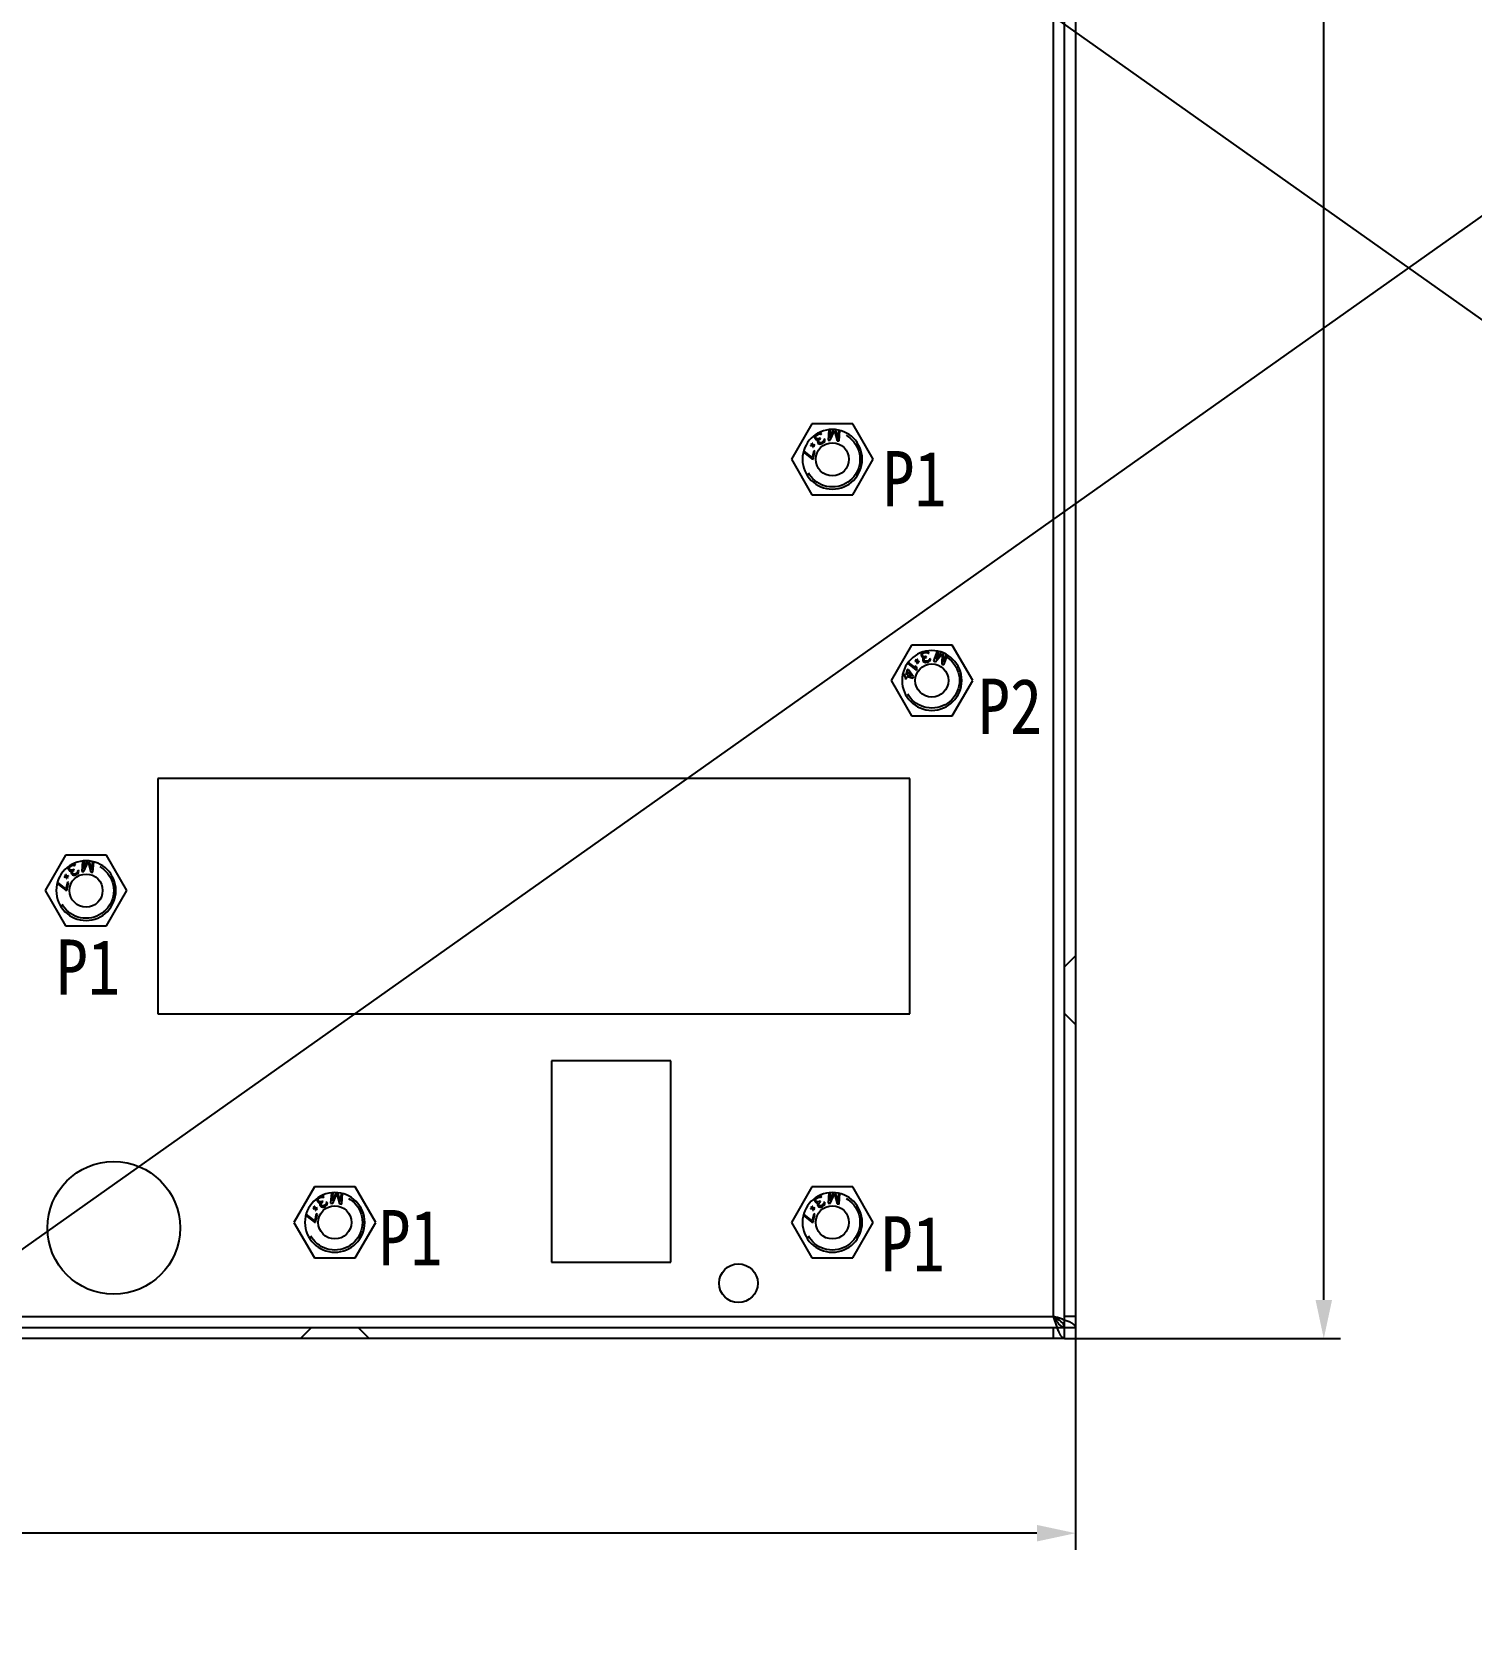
# Model space of a CAD drawing. Header units: millimetres. Extents: x 1262 to 3787, y 0 to 841.
# Drawn here: x 1732.2 to 1862.4, y 296.2 to 441.8 of the extents above; entities that cross this region are included whole.
import ezdxf

# ---------------------------------------------------------------- set-up
doc = ezdxf.new("R2010")
doc.units = ezdxf.units.MM
doc.header["$LTSCALE"] = 65.395
doc.header["$PDMODE"] = 3
doc.header["$PDSIZE"] = 8
doc.linetypes.add('HIDDEN', pattern=[0.2, 0.1, -0.1])
doc.layers.get('0').update_dxf_attribs({"linetype": 'CONTINUOUS'})
doc.layers.get('Defpoints').update_dxf_attribs({"linetype": 'CONTINUOUS'})
doc.layers.add('02___PRT_ALL_AXES', color=7, linetype='CONTINUOUS')
doc.layers.add('DEFAULT_2', color=8, linetype='HIDDEN')
doc.styles.get("Standard").update_dxf_attribs({"font": 'txt', "width": 0.85})
doc.dimstyles.new('DIMSTYLE_1', dxfattribs={"dimtxt": 5, "dimasz": 3.5, "dimexe": 1.5, "dimexo": 1, "dimgap": 1.25, "dimtad": 1, "dimdsep": 46, "dimtxsty": 'Standard', "dimblk": '_FILLED', "dimblk1": '_FILLED', "dimblk2": '_FILLED', "dimcen": 0.09, "dimadec": 0, "dimazin": 0, "dimtp": 0.01, "dimtm": 0.01, "dimtfac": 1, "dimtofl": 0, "dimtmove": 0, "dimatfit": 3, "dimldrblk": '_FILLED', "dimfxl": 1, "dimtolj": 1, "dimarcsym": 0})

# ---------------------------------------------------------------- blocks, each defined once
blk = doc.blocks.new('_FILLED')
at = {"color": 0, "linetype": 'ByBlock'}
blk.add_solid([(0, 0), (-1, 0.214), (-1, -0.214)], dxfattribs=at)
blk = doc.blocks.new('*D1')
at = {"color": 0, "linetype": 'Continuous', "lineweight": -2, "transparency": 16777216}
for p, q in [((1412.58, 324.7), (1412.58, 304.6)), ((1826.58, 324.7), (1826.58, 304.6)), ((1823.08, 306.1), (1416.08, 306.1))]:
    blk.add_line(p, q, dxfattribs=at)
at = {"layer": 'Defpoints', "color": 0, "linetype": 'Continuous', "transparency": 16777216}
for p in [(1412.58, 325.7), (1826.58, 325.7), (1412.58, 306.1)]:
    blk.add_point(p, dxfattribs=at)
at = {"color": 0, "linetype": 'Continuous', "lineweight": -2, "transparency": 16777216, "xscale": 3.5, "yscale": 3.5, "zscale": 3.5, "rotation": 180}
blk.add_blockref('_FILLED', (1412.58, 306.1), dxfattribs=at)
at = {"color": 0, "linetype": 'Continuous', "lineweight": -2, "transparency": 16777216, "xscale": 3.5, "yscale": 3.5, "zscale": 3.5}
blk.add_blockref('_FILLED', (1826.58, 306.1), dxfattribs=at)
at = {"color": 0, "linetype": 'Continuous', "transparency": 16777216, "insert": (1619.58, 312.35), "char_height": 5, "width": 17, "attachment_point": 2}
blk.add_mtext('\\A1;*414', dxfattribs=at)
blk = doc.blocks.new('*D2')
at = {"color": 0, "linetype": 'Continuous', "lineweight": -2, "transparency": 16777216}
for p, q in [((1826.58, 582), (1850.53, 582)), ((1849.03, 327.2), (1849.03, 578.5)), ((1825.58, 323.7), (1850.53, 323.7))]:
    blk.add_line(p, q, dxfattribs=at)
at = {"layer": 'Defpoints', "color": 0, "linetype": 'Continuous', "transparency": 16777216}
for p in [(1825.58, 582), (1849.03, 582), (1824.58, 323.7)]:
    blk.add_point(p, dxfattribs=at)
at = {"color": 0, "linetype": 'Continuous', "lineweight": -2, "transparency": 16777216, "xscale": 3.5, "yscale": 3.5, "zscale": 3.5}
for p, rotation in [((1849.03, 582), 90), ((1849.03, 323.7), 270)]:
    blk.add_blockref('_FILLED', p, dxfattribs=dict(at, rotation=rotation))
at = {"color": 0, "linetype": 'Continuous', "transparency": 16777216, "insert": (1842.78, 452.85), "char_height": 5, "width": 25.5, "attachment_point": 2, "rotation": 90}
blk.add_mtext('\\A1;*258.3', dxfattribs=at)

msp = doc.modelspace()

# ---------------------------------------------------------------- linework, layer by layer
for p, q in [((1262.236, 841), (2451.236, 0)), ((1262.236, 0), (2451.236, 841))]:
    msp.add_line(p, q)
at = {"color": 3, "linetype": 'Continuous'}
for p, q in [((1826.581, 581.004), (1826.581, 324.704)), ((1825.581, 323.704), (1413.581, 323.704))]:
    msp.add_line(p, q, dxfattribs=at)
at = {"color": 7, "linetype": 'Continuous'}
for p, q in [((1824.581, 325.704), (1824.581, 567.004)), ((1825.581, 323.704), (1825.581, 567.004)), ((1802.976, 405.265), (1802.974, 405.189)), ((1802.974, 405.189), (1802.989, 405.124)), ((1803.008, 405.334), (1802.976, 405.265)), ((1802.989, 405.124), (1803.033, 405.051)), ((1803.058, 405.413), (1803.008, 405.334)), ((1803.033, 405.051), (1803.094, 404.989)), ((1803.114, 405.47), (1803.058, 405.413)), ((1803.074, 405.225), (1803.088, 405.282)), ((1803.078, 405.177), (1803.074, 405.225)), ((1803.122, 405.104), (1803.078, 405.177)), ((1803.088, 405.282), (1803.112, 405.322)), ((1803.094, 404.989), (1803.163, 404.955)), ((1803.112, 405.322), (1803.191, 405.394)), ((1803.201, 405.053), (1803.122, 405.104)), ((1803.163, 404.955), (1803.274, 404.972)), ((1803.191, 405.394), (1803.298, 405.458)), ((1803.277, 405.049), (1803.201, 405.053)), ((1803.236, 404.875), (1803.233, 404.799)), ((1803.274, 404.972), (1803.236, 404.875)), ((1803.343, 405.585), (1803.267, 405.562)), ((1803.395, 405.095), (1803.277, 405.049)), ((1803.298, 405.458), (1803.398, 405.494)), ((1803.34, 404.863), (1803.354, 404.921)), ((1803.348, 404.769), (1803.34, 404.863)), ((1803.437, 405.592), (1803.343, 405.585)), ((1803.354, 404.921), (1803.439, 405.022)), ((1803.466, 405.138), (1803.395, 405.095)), ((1803.398, 405.494), (1803.445, 405.497)), ((1803.512, 405.587), (1803.437, 405.592)), ((1803.439, 405.022), (1803.51, 405.065)), ((1803.445, 405.497), (1803.502, 405.482)), ((1803.51, 405.065), (1803.466, 405.138)), ((1803.502, 405.482), (1803.542, 405.456)), ((1803.581, 405.554), (1803.512, 405.587)), ((1803.542, 405.456), (1803.631, 405.51)), ((1803.631, 405.51), (1803.581, 405.554)), ((1803.796, 404.914), (1803.764, 404.845)), ((1803.798, 404.99), (1803.796, 404.914)), ((1803.888, 405.044), (1803.798, 404.99)), ((1803.886, 404.844), (1803.914, 404.96)), ((1803.914, 404.96), (1803.888, 405.044)), ((1804.271, 405.886), (1804.203, 404.935)), ((1804.203, 404.935), (1804.39, 404.922)), ((1804.69, 405.901), (1804.343, 405.138)), ((1804.397, 405.897), (1804.343, 405.138)), ((1804.39, 404.922), (1804.766, 405.791)), ((1804.766, 405.791), (1805.014, 404.877)), ((1805.091, 405.085), (1804.857, 405.889)), ((1805.014, 404.877), (1805.201, 404.864)), ((1805.146, 405.844), (1805.091, 405.085)), ((1805.201, 404.864), (1805.269, 405.814)), ((1801.956, 403.835), (1802.736, 403.233)), ((1802.764, 403.355), (1801.987, 403.954)), ((1802.755, 404.487), (1802.608, 404.462)), ((1802.608, 404.462), (1802.613, 404.433)), ((1802.613, 404.433), (1802.789, 404.462)), ((1802.657, 404.606), (1802.633, 404.572)), ((1802.633, 404.572), (1802.755, 404.487)), ((1802.779, 404.521), (1802.657, 404.606)), ((1802.781, 404.672), (1802.751, 404.667)), ((1802.751, 404.667), (1802.779, 404.521)), ((1802.9, 403.965), (1802.764, 403.355)), ((1802.813, 404.496), (1802.781, 404.672)), ((1802.789, 404.462), (1802.822, 404.287)), ((1802.99, 404.525), (1802.813, 404.496)), ((1802.822, 404.287), (1802.852, 404.291)), ((1802.824, 404.438), (1802.946, 404.352)), ((1802.852, 404.291), (1802.824, 404.438)), ((1802.84, 403.21), (1803.004, 403.941)), ((1802.848, 404.472), (1802.995, 404.496)), ((1802.97, 404.386), (1802.848, 404.472)), ((1803.004, 403.941), (1802.9, 403.965)), ((1802.946, 404.352), (1802.97, 404.386)), ((1802.995, 404.496), (1802.99, 404.525)), ((1803.233, 404.799), (1803.259, 404.715)), ((1803.259, 404.715), (1803.281, 404.679)), ((1803.281, 404.679), (1803.342, 404.616)), ((1803.342, 404.616), (1803.458, 404.586)), ((1803.37, 404.732), (1803.348, 404.769)), ((1803.439, 404.699), (1803.37, 404.732)), ((1803.514, 404.695), (1803.439, 404.699)), ((1803.458, 404.586), (1803.551, 404.593)), ((1803.614, 404.73), (1803.514, 404.695)), ((1803.551, 404.593), (1803.687, 404.65)), ((1803.686, 404.773), (1803.614, 404.73)), ((1803.764, 404.845), (1803.686, 404.773)), ((1803.687, 404.65), (1803.723, 404.671)), ((1803.723, 404.671), (1803.837, 404.765)), ((1803.837, 404.765), (1803.886, 404.844)), ((1802.736, 403.233), (1802.84, 403.21)), ((1811.376, 384.762), (1812.163, 384.15)), ((1812.105, 384.353), (1811.451, 384.863)), ((1812.057, 384.98), (1812.054, 384.951)), ((1812.054, 384.951), (1812.231, 384.928)), ((1812.205, 384.961), (1812.057, 384.98)), ((1812.199, 384.438), (1812.065, 384.543)), ((1812.065, 384.543), (1812.105, 384.353)), ((1812.146, 385.104), (1812.113, 385.078)), ((1812.113, 385.078), (1812.205, 384.961)), ((1812.238, 384.987), (1812.146, 385.104)), ((1812.231, 384.928), (1812.212, 384.75)), ((1812.212, 384.75), (1812.241, 384.746)), ((1812.254, 385.135), (1812.238, 384.987)), ((1812.241, 384.746), (1812.258, 384.894)), ((1812.284, 385.131), (1812.254, 385.135)), ((1812.258, 384.894), (1812.349, 384.777)), ((1812.264, 384.953), (1812.284, 385.131)), ((1812.441, 384.93), (1812.264, 384.953)), ((1812.29, 384.92), (1812.438, 384.9)), ((1812.382, 384.803), (1812.29, 384.92)), ((1812.349, 384.777), (1812.382, 384.803)), ((1812.438, 384.9), (1812.441, 384.93)), ((1812.618, 385.57), (1812.614, 385.503)), ((1812.614, 385.503), (1812.635, 385.42)), ((1812.643, 385.642), (1812.618, 385.57)), ((1812.635, 385.42), (1812.676, 385.343)), ((1812.693, 385.698), (1812.643, 385.642)), ((1812.676, 385.343), (1812.732, 385.291)), ((1812.764, 385.76), (1812.693, 385.698)), ((1812.715, 385.528), (1812.724, 385.575)), ((1812.736, 385.446), (1812.715, 385.528)), ((1812.724, 385.575), (1812.754, 385.626)), ((1812.732, 385.291), (1812.843, 385.275)), ((1812.797, 385.373), (1812.736, 385.446)), ((1812.778, 385.193), (1812.753, 385.121)), ((1812.753, 385.121), (1812.754, 385.033)), ((1812.754, 385.626), (1812.79, 385.657)), ((1812.754, 385.033), (1812.764, 384.992)), ((1812.834, 385.798), (1812.764, 385.76)), ((1812.764, 384.992), (1812.805, 384.915)), ((1812.843, 385.275), (1812.778, 385.193)), ((1812.79, 385.657), (1812.885, 385.703)), ((1812.868, 385.347), (1812.797, 385.373)), ((1812.805, 384.915), (1812.907, 384.853)), ((1812.855, 385.059), (1812.874, 385.152)), ((1812.865, 385.018), (1812.855, 385.059)), ((1812.921, 384.966), (1812.865, 385.018)), ((1812.994, 385.357), (1812.868, 385.347)), ((1812.874, 385.152), (1812.904, 385.203)), ((1812.885, 385.703), (1813.007, 385.734)), ((1812.904, 385.203), (1813.015, 385.275)), ((1812.907, 384.853), (1812.998, 384.832)), ((1812.992, 384.94), (1812.921, 384.966)), ((1813.098, 384.945), (1812.992, 384.94)), ((1813.075, 385.378), (1812.994, 385.357)), ((1812.998, 384.832), (1813.145, 384.847)), ((1813.087, 385.842), (1813.007, 385.842)), ((1813.007, 385.734), (1813.113, 385.738)), ((1813.015, 385.275), (1813.096, 385.295)), ((1813.096, 385.295), (1813.075, 385.378)), ((1813.178, 385.821), (1813.087, 385.842)), ((1813.179, 384.965), (1813.098, 384.945)), ((1813.113, 385.738), (1813.158, 385.728)), ((1813.145, 384.847), (1813.185, 384.857)), ((1813.158, 385.728), (1813.209, 385.697)), ((1813.249, 385.795), (1813.178, 385.821)), ((1813.275, 385.011), (1813.179, 384.965)), ((1813.185, 384.857), (1813.321, 384.913)), ((1813.209, 385.697), (1813.24, 385.661)), ((1813.24, 385.661), (1813.341, 385.686)), ((1813.305, 385.743), (1813.249, 385.795)), ((1813.325, 385.068), (1813.275, 385.011)), ((1813.341, 385.686), (1813.305, 385.743)), ((1813.321, 384.913), (1813.392, 384.975)), ((1813.35, 385.14), (1813.325, 385.068)), ((1813.451, 385.165), (1813.35, 385.14)), ((1813.392, 384.975), (1813.451, 385.078)), ((1813.451, 385.078), (1813.451, 385.165)), ((1814.062, 385.86), (1813.721, 384.97)), ((1813.721, 384.97), (1813.897, 384.903)), ((1813.897, 384.903), (1814.508, 385.626)), ((1814.186, 385.835), (1813.914, 385.124)), ((1814.467, 385.754), (1813.914, 385.124)), ((1814.508, 385.626), (1814.48, 384.68)), ((1814.48, 384.68), (1814.655, 384.613)), ((1814.615, 384.856), (1814.624, 385.694)), ((1814.887, 385.567), (1814.615, 384.856)), ((1814.655, 384.613), (1814.996, 385.503)), ((1810.919, 383.655), (1811.2, 383.584)), ((1811.23, 383.706), (1810.943, 383.778)), ((1811.2, 383.584), (1811.149, 383.382)), ((1811.149, 383.382), (1811.273, 383.351)), ((1811.352, 384.191), (1811.23, 383.706)), ((1811.273, 383.351), (1811.324, 383.553)), ((1811.324, 383.553), (1811.881, 383.414)), ((1811.475, 384.16), (1811.352, 384.191)), ((1811.354, 383.675), (1811.44, 384.018)), ((1811.746, 383.577), (1811.354, 383.675)), ((1811.44, 384.018), (1811.746, 383.577)), ((1811.911, 383.535), (1811.475, 384.16)), ((1811.881, 383.414), (1811.911, 383.535)), ((1812.163, 384.15), (1812.24, 384.248)), ((1812.24, 384.248), (1812.199, 384.438)), ((1811.581, 374.354), (1743.581, 374.354)), ((1743.581, 374.354), (1743.581, 353.054)), ((1811.581, 353.054), (1811.581, 374.354)), ((1735.157, 365.606), (1735.133, 365.572)), ((1735.133, 365.572), (1735.255, 365.487)), ((1735.279, 365.521), (1735.157, 365.606)), ((1735.281, 365.672), (1735.251, 365.667)), ((1735.251, 365.667), (1735.279, 365.521)), ((1735.313, 365.496), (1735.281, 365.672)), ((1735.476, 366.265), (1735.474, 366.189)), ((1735.474, 366.189), (1735.489, 366.124)), ((1735.508, 366.334), (1735.476, 366.265)), ((1735.489, 366.124), (1735.533, 366.051)), ((1735.558, 366.413), (1735.508, 366.334)), ((1735.533, 366.051), (1735.594, 365.989)), ((1735.614, 366.47), (1735.558, 366.413)), ((1735.574, 366.225), (1735.588, 366.282)), ((1735.578, 366.177), (1735.574, 366.225)), ((1735.622, 366.104), (1735.578, 366.177)), ((1735.588, 366.282), (1735.612, 366.322)), ((1735.594, 365.989), (1735.663, 365.955)), ((1735.612, 366.322), (1735.691, 366.394)), ((1735.701, 366.053), (1735.622, 366.104)), ((1735.663, 365.955), (1735.774, 365.972)), ((1735.691, 366.394), (1735.798, 366.458)), ((1735.777, 366.049), (1735.701, 366.053)), ((1735.736, 365.875), (1735.733, 365.799)), ((1735.733, 365.799), (1735.759, 365.715)), ((1735.774, 365.972), (1735.736, 365.875)), ((1735.759, 365.715), (1735.781, 365.679)), ((1735.843, 366.585), (1735.767, 366.562)), ((1735.895, 366.095), (1735.777, 366.049)), ((1735.781, 365.679), (1735.842, 365.616)), ((1735.798, 366.458), (1735.898, 366.494)), ((1735.84, 365.863), (1735.854, 365.921)), ((1735.848, 365.769), (1735.84, 365.863)), ((1735.842, 365.616), (1735.958, 365.586)), ((1735.937, 366.592), (1735.843, 366.585)), ((1735.87, 365.732), (1735.848, 365.769)), ((1735.854, 365.921), (1735.939, 366.022)), ((1735.939, 365.699), (1735.87, 365.732)), ((1735.966, 366.138), (1735.895, 366.095)), ((1735.898, 366.494), (1735.945, 366.497)), ((1736.012, 366.587), (1735.937, 366.592)), ((1735.939, 366.022), (1736.01, 366.065)), ((1736.014, 365.695), (1735.939, 365.699)), ((1735.945, 366.497), (1736.002, 366.482)), ((1735.958, 365.586), (1736.051, 365.593)), ((1736.01, 366.065), (1735.966, 366.138)), ((1736.002, 366.482), (1736.042, 366.456)), ((1736.081, 366.554), (1736.012, 366.587)), ((1736.114, 365.73), (1736.014, 365.695)), ((1736.042, 366.456), (1736.131, 366.51)), ((1736.051, 365.593), (1736.187, 365.65)), ((1736.131, 366.51), (1736.081, 366.554)), ((1736.186, 365.773), (1736.114, 365.73)), ((1736.264, 365.845), (1736.186, 365.773)), ((1736.187, 365.65), (1736.223, 365.671)), ((1736.223, 365.671), (1736.337, 365.765)), ((1736.296, 365.914), (1736.264, 365.845)), ((1736.298, 365.99), (1736.296, 365.914)), ((1736.388, 366.044), (1736.298, 365.99)), ((1736.337, 365.765), (1736.386, 365.844)), ((1736.386, 365.844), (1736.414, 365.96)), ((1736.414, 365.96), (1736.388, 366.044)), ((1736.771, 366.886), (1736.703, 365.935)), ((1736.703, 365.935), (1736.89, 365.922)), ((1737.19, 366.901), (1736.843, 366.138)), ((1736.897, 366.897), (1736.843, 366.138)), ((1736.89, 365.922), (1737.266, 366.791)), ((1737.266, 366.791), (1737.514, 365.877)), ((1737.591, 366.085), (1737.357, 366.889)), ((1737.514, 365.877), (1737.701, 365.864)), ((1737.646, 366.844), (1737.591, 366.085)), ((1737.701, 365.864), (1737.769, 366.814)), ((1734.456, 364.835), (1735.236, 364.233)), ((1735.264, 364.355), (1734.487, 364.954)), ((1735.255, 365.487), (1735.108, 365.462)), ((1735.108, 365.462), (1735.113, 365.433)), ((1735.113, 365.433), (1735.289, 365.462)), ((1735.236, 364.233), (1735.34, 364.21)), ((1735.4, 364.965), (1735.264, 364.355)), ((1735.289, 365.462), (1735.322, 365.287)), ((1735.49, 365.525), (1735.313, 365.496)), ((1735.322, 365.287), (1735.352, 365.291)), ((1735.324, 365.438), (1735.446, 365.352)), ((1735.352, 365.291), (1735.324, 365.438)), ((1735.34, 364.21), (1735.504, 364.941)), ((1735.348, 365.472), (1735.495, 365.496)), ((1735.47, 365.386), (1735.348, 365.472)), ((1735.504, 364.941), (1735.4, 364.965)), ((1735.446, 365.352), (1735.47, 365.386)), ((1735.495, 365.496), (1735.49, 365.525)), ((1743.581, 353.054), (1811.581, 353.054)), ((1789.981, 348.804), (1779.181, 348.804)), ((1779.181, 348.804), (1779.181, 330.604)), ((1789.981, 330.604), (1789.981, 348.804)), ((1758.058, 336.413), (1758.008, 336.334)), ((1758.114, 336.47), (1758.058, 336.413)), ((1758.191, 336.394), (1758.298, 336.458)), ((1758.343, 336.585), (1758.267, 336.562)), ((1758.298, 336.458), (1758.398, 336.494)), ((1758.437, 336.592), (1758.343, 336.585)), ((1758.398, 336.494), (1758.445, 336.497)), ((1758.512, 336.587), (1758.437, 336.592)), ((1758.445, 336.497), (1758.502, 336.482)), ((1758.502, 336.482), (1758.542, 336.456)), ((1758.581, 336.554), (1758.512, 336.587)), ((1758.542, 336.456), (1758.631, 336.51)), ((1758.631, 336.51), (1758.581, 336.554)), ((1759.271, 336.886), (1759.203, 335.935)), ((1759.69, 336.901), (1759.343, 336.138)), ((1759.397, 336.897), (1759.343, 336.138)), ((1759.39, 335.922), (1759.766, 336.791)), ((1759.766, 336.791), (1760.014, 335.877)), ((1760.091, 336.085), (1759.857, 336.889)), ((1760.146, 336.844), (1760.091, 336.085)), ((1760.201, 335.864), (1760.269, 336.814)), ((1803.058, 336.413), (1803.008, 336.334)), ((1803.114, 336.47), (1803.058, 336.413)), ((1803.191, 336.394), (1803.298, 336.458)), ((1803.343, 336.585), (1803.267, 336.562)), ((1803.298, 336.458), (1803.398, 336.494)), ((1803.437, 336.592), (1803.343, 336.585)), ((1803.398, 336.494), (1803.445, 336.497)), ((1803.512, 336.587), (1803.437, 336.592)), ((1803.445, 336.497), (1803.502, 336.482)), ((1803.502, 336.482), (1803.542, 336.456)), ((1803.581, 336.554), (1803.512, 336.587)), ((1803.542, 336.456), (1803.631, 336.51)), ((1803.631, 336.51), (1803.581, 336.554)), ((1804.271, 336.886), (1804.203, 335.935)), ((1804.69, 336.901), (1804.343, 336.138)), ((1804.397, 336.897), (1804.343, 336.138)), ((1804.39, 335.922), (1804.766, 336.791)), ((1804.766, 336.791), (1805.014, 335.877)), ((1805.091, 336.085), (1804.857, 336.889)), ((1805.146, 336.844), (1805.091, 336.085)), ((1805.201, 335.864), (1805.269, 336.814)), ((1757.764, 334.355), (1756.987, 334.954)), ((1757.755, 335.487), (1757.608, 335.462)), ((1757.608, 335.462), (1757.613, 335.433)), ((1757.613, 335.433), (1757.789, 335.462)), ((1757.657, 335.606), (1757.633, 335.572)), ((1757.633, 335.572), (1757.755, 335.487)), ((1757.779, 335.521), (1757.657, 335.606)), ((1757.781, 335.672), (1757.751, 335.667)), ((1757.751, 335.667), (1757.779, 335.521)), ((1757.9, 334.965), (1757.764, 334.355)), ((1757.813, 335.496), (1757.781, 335.672)), ((1757.789, 335.462), (1757.822, 335.287)), ((1757.99, 335.525), (1757.813, 335.496)), ((1757.822, 335.287), (1757.852, 335.291)), ((1757.824, 335.438), (1757.946, 335.352)), ((1757.852, 335.291), (1757.824, 335.438)), ((1757.848, 335.472), (1757.995, 335.496)), ((1757.97, 335.386), (1757.848, 335.472)), ((1758.004, 334.941), (1757.9, 334.965)), ((1757.946, 335.352), (1757.97, 335.386)), ((1757.976, 336.265), (1757.974, 336.189)), ((1757.974, 336.189), (1757.989, 336.124)), ((1758.008, 336.334), (1757.976, 336.265)), ((1757.989, 336.124), (1758.033, 336.051)), ((1757.995, 335.496), (1757.99, 335.525)), ((1758.033, 336.051), (1758.094, 335.989)), ((1758.074, 336.225), (1758.088, 336.282)), ((1758.078, 336.177), (1758.074, 336.225)), ((1758.122, 336.104), (1758.078, 336.177)), ((1758.088, 336.282), (1758.112, 336.322)), ((1758.094, 335.989), (1758.163, 335.955)), ((1758.112, 336.322), (1758.191, 336.394)), ((1758.201, 336.053), (1758.122, 336.104)), ((1758.163, 335.955), (1758.274, 335.972)), ((1758.277, 336.049), (1758.201, 336.053)), ((1758.236, 335.875), (1758.233, 335.799)), ((1758.233, 335.799), (1758.259, 335.715)), ((1758.274, 335.972), (1758.236, 335.875)), ((1758.259, 335.715), (1758.281, 335.679)), ((1758.395, 336.095), (1758.277, 336.049)), ((1758.281, 335.679), (1758.342, 335.616)), ((1758.34, 335.863), (1758.354, 335.921)), ((1758.348, 335.769), (1758.34, 335.863)), ((1758.342, 335.616), (1758.458, 335.586)), ((1758.37, 335.732), (1758.348, 335.769)), ((1758.354, 335.921), (1758.439, 336.022)), ((1758.439, 335.699), (1758.37, 335.732)), ((1758.466, 336.138), (1758.395, 336.095)), ((1758.439, 336.022), (1758.51, 336.065)), ((1758.514, 335.695), (1758.439, 335.699)), ((1758.458, 335.586), (1758.551, 335.593)), ((1758.51, 336.065), (1758.466, 336.138)), ((1758.614, 335.73), (1758.514, 335.695)), ((1758.551, 335.593), (1758.687, 335.65)), ((1758.686, 335.773), (1758.614, 335.73)), ((1758.764, 335.845), (1758.686, 335.773)), ((1758.687, 335.65), (1758.723, 335.671)), ((1758.723, 335.671), (1758.837, 335.765)), ((1758.796, 335.914), (1758.764, 335.845)), ((1758.798, 335.99), (1758.796, 335.914)), ((1758.888, 336.044), (1758.798, 335.99)), ((1758.837, 335.765), (1758.886, 335.844)), ((1758.886, 335.844), (1758.914, 335.96)), ((1758.914, 335.96), (1758.888, 336.044)), ((1759.203, 335.935), (1759.39, 335.922)), ((1760.014, 335.877), (1760.201, 335.864)), ((1802.764, 334.355), (1801.987, 334.954)), ((1802.755, 335.487), (1802.608, 335.462)), ((1802.608, 335.462), (1802.613, 335.433)), ((1802.613, 335.433), (1802.789, 335.462)), ((1802.657, 335.606), (1802.633, 335.572)), ((1802.633, 335.572), (1802.755, 335.487)), ((1802.779, 335.521), (1802.657, 335.606)), ((1802.781, 335.672), (1802.751, 335.667)), ((1802.751, 335.667), (1802.779, 335.521)), ((1802.9, 334.965), (1802.764, 334.355)), ((1802.813, 335.496), (1802.781, 335.672)), ((1802.789, 335.462), (1802.822, 335.287)), ((1802.99, 335.525), (1802.813, 335.496)), ((1802.822, 335.287), (1802.852, 335.291)), ((1802.824, 335.438), (1802.946, 335.352)), ((1802.852, 335.291), (1802.824, 335.438)), ((1802.848, 335.472), (1802.995, 335.496)), ((1802.97, 335.386), (1802.848, 335.472)), ((1803.004, 334.941), (1802.9, 334.965)), ((1802.946, 335.352), (1802.97, 335.386)), ((1802.976, 336.265), (1802.974, 336.189)), ((1802.974, 336.189), (1802.989, 336.124)), ((1803.008, 336.334), (1802.976, 336.265)), ((1802.989, 336.124), (1803.033, 336.051)), ((1802.995, 335.496), (1802.99, 335.525)), ((1803.033, 336.051), (1803.094, 335.989)), ((1803.074, 336.225), (1803.088, 336.282)), ((1803.078, 336.177), (1803.074, 336.225)), ((1803.122, 336.104), (1803.078, 336.177)), ((1803.088, 336.282), (1803.112, 336.322)), ((1803.094, 335.989), (1803.163, 335.955)), ((1803.112, 336.322), (1803.191, 336.394)), ((1803.201, 336.053), (1803.122, 336.104)), ((1803.163, 335.955), (1803.274, 335.972)), ((1803.277, 336.049), (1803.201, 336.053)), ((1803.236, 335.875), (1803.233, 335.799)), ((1803.233, 335.799), (1803.259, 335.715)), ((1803.274, 335.972), (1803.236, 335.875)), ((1803.259, 335.715), (1803.281, 335.679)), ((1803.395, 336.095), (1803.277, 336.049)), ((1803.281, 335.679), (1803.342, 335.616)), ((1803.34, 335.863), (1803.354, 335.921)), ((1803.348, 335.769), (1803.34, 335.863)), ((1803.342, 335.616), (1803.458, 335.586)), ((1803.37, 335.732), (1803.348, 335.769)), ((1803.354, 335.921), (1803.439, 336.022)), ((1803.439, 335.699), (1803.37, 335.732)), ((1803.466, 336.138), (1803.395, 336.095)), ((1803.439, 336.022), (1803.51, 336.065)), ((1803.514, 335.695), (1803.439, 335.699)), ((1803.458, 335.586), (1803.551, 335.593)), ((1803.51, 336.065), (1803.466, 336.138)), ((1803.614, 335.73), (1803.514, 335.695)), ((1803.551, 335.593), (1803.687, 335.65)), ((1803.686, 335.773), (1803.614, 335.73)), ((1803.764, 335.845), (1803.686, 335.773)), ((1803.687, 335.65), (1803.723, 335.671)), ((1803.723, 335.671), (1803.837, 335.765)), ((1803.796, 335.914), (1803.764, 335.845)), ((1803.798, 335.99), (1803.796, 335.914)), ((1803.888, 336.044), (1803.798, 335.99)), ((1803.837, 335.765), (1803.886, 335.844)), ((1803.886, 335.844), (1803.914, 335.96)), ((1803.914, 335.96), (1803.888, 336.044)), ((1804.203, 335.935), (1804.39, 335.922)), ((1805.014, 335.877), (1805.201, 335.864)), ((1756.956, 334.835), (1757.736, 334.233)), ((1757.736, 334.233), (1757.84, 334.21)), ((1757.84, 334.21), (1758.004, 334.941)), ((1801.956, 334.835), (1802.736, 334.233)), ((1802.736, 334.233), (1802.84, 334.21)), ((1802.84, 334.21), (1803.004, 334.941)), ((1779.181, 330.604), (1789.981, 330.604)), ((1640.365, 325.704), (1824.581, 325.704)), ((1826.581, 325.704), (1825.581, 325.704)), ((1412.581, 324.704), (1826.581, 324.704)), ((1824.581, 323.704), (1824.581, 324.704))]:
    msp.add_line(p, q, dxfattribs=at)
for centre, radius, start, end in [((1804.581, 403.204), 2.7, 0, 180), ((1813.581, 383.204), 2.7, 0, 180), ((1737.081, 364.204), 2.7, 0, 180), ((1759.581, 334.204), 2.7, 0, 180), ((1804.581, 334.204), 2.7, 0, 180), ((1827.679, 327.235), 3.431, 216.30988, 217.76178), ((1823.049, 322.606), 3.431, 52.23822, 53.69012)]:
    msp.add_arc(centre, radius, start, end, dxfattribs=at)
for points in [[(1824.914, 325.204), (1824.795, 325.365), (1824.688, 325.535), (1824.581, 325.704)], [(1825.081, 325.37), (1824.919, 325.489), (1824.75, 325.596), (1824.581, 325.704)]]:
    msp.add_open_spline(points, degree=3, dxfattribs=at)
for points in [[(1825.581, 324.704), (1825.529, 324.704), (1825.272, 324.759), (1825.091, 324.973), (1824.967, 325.134)], [(1825.581, 324.704), (1825.581, 324.756), (1825.525, 325.013), (1825.311, 325.193), (1825.15, 325.318)]]:
    msp.add_open_spline(points, degree=3, knots=[0, 0, 0, 0, 0.2036964, 1, 1, 1, 1], dxfattribs=at)
at = {"layer": '02___PRT_ALL_AXES', "color": 7, "linetype": 'Continuous'}
for centre, radius in [((1804.581, 403.204), 1.5), ((1813.581, 383.204), 1.5), ((1737.081, 364.204), 1.5), ((1739.581, 333.704), 6), ((1759.581, 334.204), 1.5), ((1804.581, 334.204), 1.5), ((1796.081, 328.704), 1.75)]:
    msp.add_circle(centre, radius, dxfattribs=at)
for centre in [(1804.581, 403.204), (1813.581, 383.204), (1737.081, 364.204), (1759.581, 334.204), (1804.581, 334.204)]:
    msp.add_arc(centre, 2.7, 180, 0, dxfattribs=at)
at = {"layer": 'DEFAULT_2', "color": 8, "linetype": 'HIDDEN'}
for p, q in [((1802.733, 406.404), (1800.886, 403.204)), ((1806.428, 406.404), (1802.733, 406.404)), ((1808.276, 403.204), (1806.428, 406.404)), ((1800.886, 403.204), (1802.733, 400.004)), ((1806.428, 400.004), (1808.276, 403.204)), ((1802.733, 400.004), (1806.428, 400.004)), ((1811.733, 386.404), (1809.886, 383.204)), ((1815.428, 386.404), (1811.733, 386.404)), ((1817.276, 383.204), (1815.428, 386.404)), ((1809.886, 383.204), (1811.733, 380.004)), ((1815.428, 380.004), (1817.276, 383.204)), ((1811.733, 380.004), (1815.428, 380.004)), ((1735.233, 367.404), (1733.386, 364.204)), ((1738.928, 367.404), (1735.233, 367.404)), ((1740.776, 364.204), (1738.928, 367.404)), ((1733.386, 364.204), (1735.233, 361.004)), ((1738.928, 361.004), (1740.776, 364.204)), ((1735.233, 361.004), (1738.928, 361.004)), ((1826.581, 358.304), (1825.581, 357.304)), ((1826.581, 352.104), (1825.581, 353.104)), ((1757.733, 337.404), (1755.886, 334.204)), ((1761.428, 337.404), (1757.733, 337.404)), ((1763.276, 334.204), (1761.428, 337.404)), ((1802.733, 337.404), (1800.886, 334.204)), ((1806.428, 337.404), (1802.733, 337.404)), ((1808.276, 334.204), (1806.428, 337.404)), ((1755.886, 334.204), (1757.733, 331.004)), ((1761.428, 331.004), (1763.276, 334.204)), ((1800.886, 334.204), (1802.733, 331.004)), ((1806.428, 331.004), (1808.276, 334.204)), ((1757.733, 331.004), (1761.428, 331.004)), ((1802.733, 331.004), (1806.428, 331.004)), ((1756.481, 323.704), (1757.481, 324.704)), ((1762.681, 323.704), (1761.681, 324.704))]:
    msp.add_line(p, q, dxfattribs=at)
for centre in [(1804.581, 403.204), (1813.581, 383.204), (1737.081, 364.204), (1759.581, 334.204), (1804.581, 334.204)]:
    msp.add_circle(centre, 2.5, dxfattribs=at)
for points in [[(1825.581, 323.704), (1825.483, 323.704), (1825.255, 323.904), (1824.939, 324.582), (1824.732, 325.227), (1824.581, 325.704)], [(1826.581, 324.704), (1826.581, 324.801), (1826.381, 325.03), (1825.703, 325.346), (1825.057, 325.552), (1824.581, 325.704)]]:
    msp.add_open_spline(points, degree=3, knots=[0, 0, 0, 0, 0.1277028, 0.3459824, 1, 1, 1, 1], dxfattribs=at)

# ---------------------------------------------------------------- texts
at = {"color": 2, "linetype": 'Continuous', "char_height": 5, "width": 8.5, "attachment_point": 1, "line_spacing_factor": 0.9}
for s, insert in [('P1', (1809.126, 403.954)), ('P2', (1817.763, 383.378)), ('P1', (1734.359, 359.787)), ('P1', (1763.538, 335.325)), ('P1', (1808.969, 334.764))]:
    msp.add_mtext(s, dxfattribs=dict(at, insert=insert))

# ---------------------------------------------------------------- dimensions: what is measured, and where the dimension line sits
at = {"color": 2, "linetype": 'Continuous'}
for base, p1, p2, angle, picture, middle in [((1849.027, 582.004), (1824.581, 323.704), (1825.581, 582.004), 90, '*D2', (1849.027, 452.854)), ((1412.581, 306.1), (1826.581, 325.704), (1412.581, 325.704), 180, '*D1', (1619.581, 306.1))]:
    dim = msp.add_linear_dim(base=base, p1=p1, p2=p2, angle=angle, text='*<>', dimstyle='DIMSTYLE_1', dxfattribs=at)
    dim.commit()
    dim.dimension.update_dxf_attribs({"geometry": picture, "text_midpoint": middle, "dimtype": 160})

doc.saveas('drawing.dxf')
